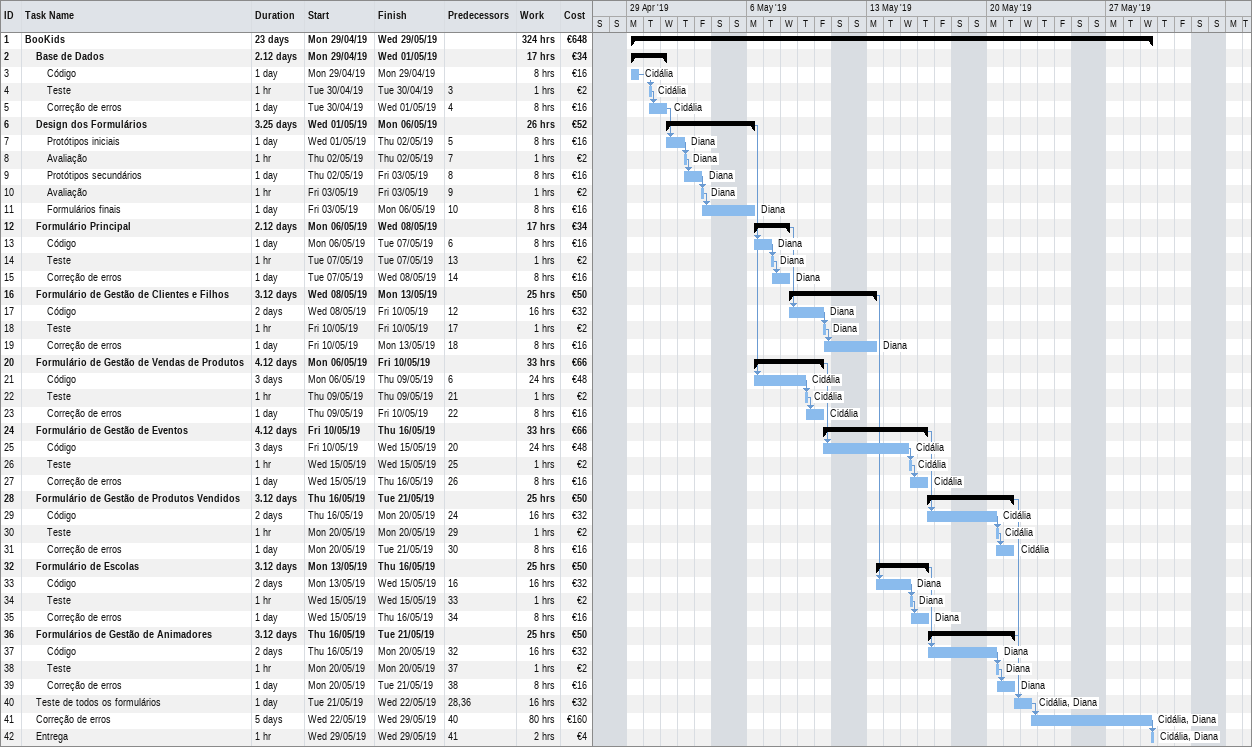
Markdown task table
| ID | Level | Task | Duration | Start | Finish | Predecessors | Resources | Work (h) | Cost (€) |
|---|---|---|---|---|---|---|---|---|---|
| 1 | 1 | **BooKids** | 23d | 2019-04-29 | 2019-05-29 |  |  | 324 | 648 |
| 2 | 2 | **Base de Dados** | 2.12d | 2019-04-29 | 2019-05-01 |  |  | 17 | 34 |
| 3 | 3 | Código | 1d | 2019-04-29 | 2019-04-29 |  | Cidália | 8 | 16 |
| 4 | 3 | Teste | 1h | 2019-04-30 | 2019-04-30 | 3 | Cidália | 1 | 2 |
| 5 | 3 | Correção de erros | 1d | 2019-04-30 | 2019-05-01 | 4 | Cidália | 8 | 16 |
| 6 | 2 | **Design dos Formulários** | 3.25d | 2019-05-01 | 2019-05-06 |  |  | 26 | 52 |
| 7 | 3 | Protótipos iniciais | 1d | 2019-05-01 | 2019-05-02 | 5 | Diana | 8 | 16 |
| 8 | 3 | Avaliação | 1h | 2019-05-02 | 2019-05-02 | 7 | Diana | 1 | 2 |
| 9 | 3 | Protótipos secundários | 1d | 2019-05-02 | 2019-05-03 | 8 | Diana | 8 | 16 |
| 10 | 3 | Avaliação | 1h | 2019-05-03 | 2019-05-03 | 9 | Diana | 1 | 2 |
| 11 | 3 | Formulários finais | 1d | 2019-05-03 | 2019-05-06 | 10 | Diana | 8 | 16 |
| 12 | 2 | **Formulário Principal** | 2.12d | 2019-05-06 | 2019-05-08 |  |  | 17 | 34 |
| 13 | 3 | Código | 1d | 2019-05-06 | 2019-05-07 | 6 | Diana | 8 | 16 |
| 14 | 3 | Teste | 1h | 2019-05-07 | 2019-05-07 | 13 | Diana | 1 | 2 |
| 15 | 3 | Correção de erros | 1d | 2019-05-07 | 2019-05-08 | 14 | Diana | 8 | 16 |
| 16 | 2 | **Formulário de Gestão de Clientes e Filhos** | 3.12d | 2019-05-08 | 2019-05-13 |  |  | 25 | 50 |
| 17 | 3 | Código | 2d | 2019-05-08 | 2019-05-10 | 12 | Diana | 16 | 32 |
| 18 | 3 | Teste | 1h | 2019-05-10 | 2019-05-10 | 17 | Diana | 1 | 2 |
| 19 | 3 | Correção de erros | 1d | 2019-05-10 | 2019-05-13 | 18 | Diana | 8 | 16 |
| 20 | 2 | **Formulário de Gestão de Vendas de Produtos** | 4.12d | 2019-05-06 | 2019-05-10 |  |  | 33 | 66 |
| 21 | 3 | Código | 3d | 2019-05-06 | 2019-05-09 | 6 | Cidália | 24 | 48 |
| 22 | 3 | Teste | 1h | 2019-05-09 | 2019-05-09 | 21 | Cidália | 1 | 2 |
| 23 | 3 | Correção de erros | 1d | 2019-05-09 | 2019-05-10 | 22 | Cidália | 8 | 16 |
| 24 | 2 | **Formulário de Gestão de Eventos** | 4.12d | 2019-05-10 | 2019-05-16 |  |  | 33 | 66 |
| 25 | 3 | Código | 3d | 2019-05-10 | 2019-05-15 | 20 | Cidália | 24 | 48 |
| 26 | 3 | Teste | 1h | 2019-05-15 | 2019-05-15 | 25 | Cidália | 1 | 2 |
| 27 | 3 | Correção de erros | 1d | 2019-05-15 | 2019-05-16 | 26 | Cidália | 8 | 16 |
| 28 | 2 | **Formulário de Gestão de Produtos Vendidos** | 3.12d | 2019-05-16 | 2019-05-21 |  |  | 25 | 50 |
| 29 | 3 | Código | 2d | 2019-05-16 | 2019-05-20 | 24 | Cidália | 16 | 32 |
| 30 | 3 | Teste | 1h | 2019-05-20 | 2019-05-20 | 29 | Cidália | 1 | 2 |
| 31 | 3 | Correção de erros | 1d | 2019-05-20 | 2019-05-21 | 30 | Cidália | 8 | 16 |
| 32 | 2 | **Formulário de Escolas** | 3.12d | 2019-05-13 | 2019-05-16 |  |  | 25 | 50 |
| 33 | 3 | Código | 2d | 2019-05-13 | 2019-05-15 | 16 | Diana | 16 | 32 |
| 34 | 3 | Teste | 1h | 2019-05-15 | 2019-05-15 | 33 | Diana | 1 | 2 |
| 35 | 3 | Correção de erros | 1d | 2019-05-15 | 2019-05-16 | 34 | Diana | 8 | 16 |
| 36 | 2 | **Formulários de Gestão de Animadores** | 3.12d | 2019-05-16 | 2019-05-21 |  |  | 25 | 50 |
| 37 | 3 | Código | 2d | 2019-05-16 | 2019-05-20 | 32 | Diana | 16 | 32 |
| 38 | 3 | Teste | 1h | 2019-05-20 | 2019-05-20 | 37 | Diana | 1 | 2 |
| 39 | 3 | Correção de erros | 1d | 2019-05-20 | 2019-05-21 | 38 | Diana | 8 | 16 |
| 40 | 2 | Teste de todos os formulários | 1d | 2019-05-21 | 2019-05-22 | 28, 36 | Cidália, Diana | 16 | 32 |
| 41 | 2 | Correção de erros | 5d | 2019-05-22 | 2019-05-29 | 40 | Cidália, Diana | 80 | 160 |
| 42 | 2 | Entrega | 1h | 2019-05-29 | 2019-05-29 | 41 | Cidália, Diana | 2 | 4 |
